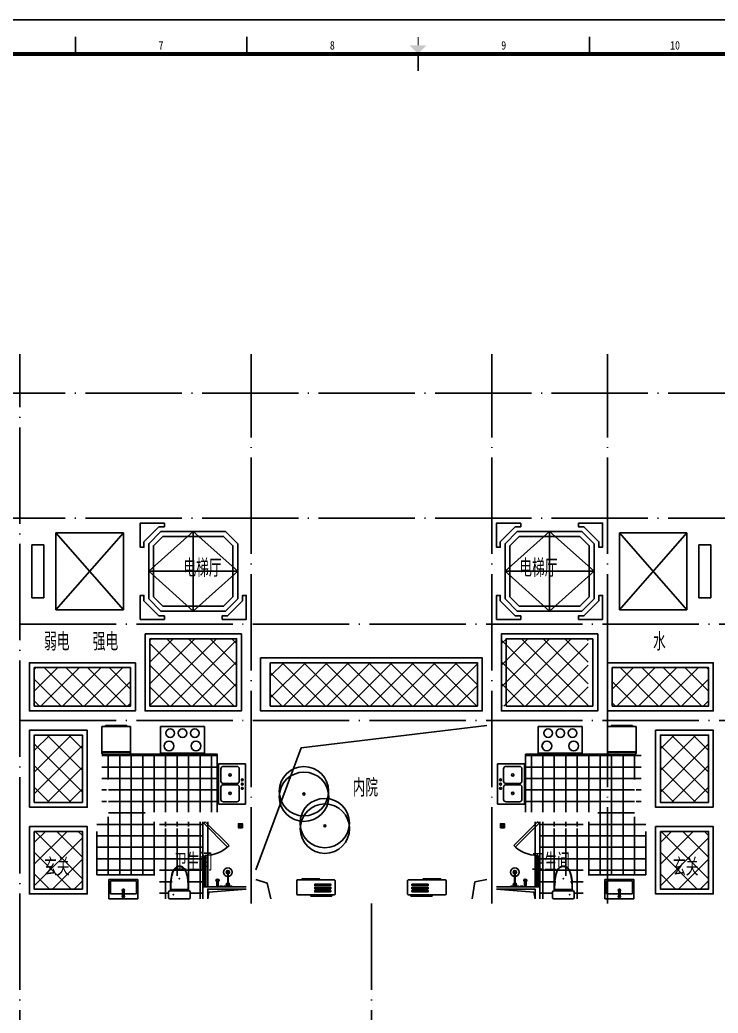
# Model space of a CAD drawing. Extents: x 921942 to 1159542, y -958603 to -790785.
# Drawn here: x 943903 to 958403, y -853363 to -832740 of the extents above; entities that cross this region are included whole.
import ezdxf
from ezdxf.enums import TextEntityAlignment as Align

# ---------------------------------------------------------------- set-up
doc = ezdxf.new("R2010")
doc.units = 0
doc.header["$LTSCALE"] = 1000
doc.header["$MEASUREMENT"] = 0
doc.linetypes.add('DOTE', pattern=[2.4200000000000004, 2, -0.2, 0.02, -0.2])
doc.layers.get('0').update_dxf_attribs({"linetype": 'CONTINUOUS'})
for name, color, linetype in [('DOTE', 1, 'DOTE'), ('STAIR', 2, 'CONTINUOUS'), ('TT', 7, 'CONTINUOUS'), ('WINDOW', 4, 'CONTINUOUS'), ('厨卫', 8, 'CONTINUOUS'), ('图框', 255, 'CONTINUOUS'), ('家具', 8, 'CONTINUOUS'), ('平面填充', 250, 'CONTINUOUS'), ('树', 86, 'CONTINUOUS'), ('看线', 2, 'CONTINUOUS'), ('空调', 8, 'CONTINUOUS'), ('管道', 8, 'CONTINUOUS'), ('造型墙', 55, 'CONTINUOUS')]:
    doc.layers.add(name, color=color, linetype=linetype)
doc.styles.get("Standard").update_dxf_attribs({"font": 'GBENOR', "bigfont": 'GBCBIG'})
doc.styles.add('TKZ1', font='SIMHEI.TTF', dxfattribs={"width": 0.7})
pattern_1 = [(45, (33729.78838415199, 93678.3363314129), (-224.5064030267288, 224.5064030267289), []), (135, (33729.78838415199, 93678.3363314129), (-224.5064030267289, -224.5064030267288), [])]

# ---------------------------------------------------------------- blocks, each defined once
blk = doc.blocks.new('空调机')
at = {"layer": '空调', "color": 8}
for p, q in [((2416486.342845434, -275315.1115352925), (2416486.342845434, -275325.1115352925)), ((2416849.178513691, -275305.1115352924), (2416496.342845434, -275305.1115352925)), ((2416859.178513691, -275325.1115352925), (2416859.178513691, -275315.1115352924))]:
    blk.add_line(p, q, dxfattribs=at)
blk.add_lwpolyline([(2416186.031578762, -275325.1115352927), (2416946.031578762, -275325.1115352925, -0.414213562373517), (2416966.031578762, -275345.1115352925), (2416966.031578762, -275615.1115352924, -0.414213562372746), (2416946.031578762, -275635.1115352924), (2416186.031578762, -275635.1115352925, -0.4142135623727947), (2416166.031578762, -275615.1115352925), (2416166.031578762, -275345.1115352928, -0.4142135623733224)], format="xyb", close=True, dxfattribs=at)
for points in [[(2416256.408203664, -275445.0412034481), (2416591.937004274, -275445.0412034481), (2416591.937004274, -275416.0696041103), (2416256.408203664, -275416.0696041103)], [(2416256.408203664, -275510.843091922), (2416591.937004274, -275510.843091922), (2416591.937004274, -275481.8714925842), (2416256.408203664, -275481.8714925842)], [(2416235.243572502, -275664.2208537112), (2416675.061717867, -275664.2208537112), (2416675.061717867, -275649.1067980544), (2416235.243572502, -275649.1067980544)], [(2416256.408203664, -275576.6449803959), (2416591.937004274, -275576.6449803959), (2416591.937004274, -275547.6733810581), (2416256.408203664, -275547.6733810581)]]:
    blk.add_lwpolyline(points, close=True, dxfattribs=at)
for centre, start, end in [((2416496.342845434, -275315.1115352925), 90, 180), ((2416849.178513691, -275315.1115352924), 0, 90)]:
    blk.add_arc(centre, 10, start, end, dxfattribs=at)
blk = doc.blocks.new('wasfsdgdfh')
at = {"layer": '厨卫', "linetype": 'ByBlock'}
for p, q in [((-317.4999999930151, 406.4000000059605), (241.2999999948079, 406.4000000059605)), ((-317.4999999930151, -431.800000006333), (-317.4999999930151, 406.4000000059605)), ((-190.499999995809, 50.80000000074506), (-190.499999995809, 304.8000000044703)), ((-139.6999999969266, 355.6000000052154), (139.6999999969266, 355.6000000052154)), ((190.499999995809, 304.8000000044703), (190.499999995809, 50.80000000074506)), ((241.2999999948079, 406.4000000059605), (241.2999999948079, -431.800000006333)), ((139.6999999969266, 0), (-139.6999999969266, 0)), ((-190.499999995809, -330.2000000048429), (-190.499999995809, -76.20000000111759)), ((-139.6999999969266, -25.40000000037253), (139.6999999969266, -25.40000000037253)), ((190.499999995809, -76.20000000111759), (190.499999995809, -330.2000000048429)), ((139.6999999969266, -381.0000000055879), (-139.6999999969266, -381.0000000055879)), ((241.2999999948079, -431.800000006333), (-317.4999999930151, -431.800000006333))]:
    blk.add_line(p, q, dxfattribs=at)
at = {"layer": '厨卫', "linetype": 'ByBlock', "extrusion": (0, 0, -1)}
for centre, major_axis, ratio, start_param, end_param in [((-139.6999999969266, 304.8000000044703), (0.0601198198767175, 50.79996442600089), 0.9999999999633338, 4.7112055190873, 6.282001845882109), ((139.6999999969266, 304.8000000044703), (-0.06027598628104328, 50.79996424094388), 0.9999999999633337, 0.001186535441452419, 1.571982862236262), ((-139.6999999969266, 50.80000000074506), (-0.06027598628104328, 50.79996424094388), 0.9999999999633337, 3.142779189031246, 4.713575515826055), ((0, 177.8000000026077), (-17.96051224207405, 17.96051224207405), 0.9999999999998227, 3.92699081698733, 10.21017612416692), ((139.6999999969266, 50.80000000074506), (0.0601198198767175, 50.79996442600089), 0.9999999999633338, 1.569612865497506, 3.140409192292316), ((-139.6999999969266, -76.20000000111759), (0.0601198198767175, 50.79996442600089), 0.9999999999633338, 4.7112055190873, 6.282001845882109), ((0, -203.2000000029802), (-17.96051224207405, 17.96051224207405), 0.9999999999998227, 3.92699081698733, 10.21017612416692), ((139.6999999969266, -76.20000000111759), (-0.06027598628104328, 50.79996424094388), 0.9999999999633337, 0.001186535441452419, 1.571982862236262), ((-139.6999999969266, -330.2000000048429), (-0.06027598628104328, 50.79996424094388), 0.9999999999633337, 3.142779189031246, 4.713575515826055), ((139.6999999969266, -330.2000000048429), (0.0601198198767175, 50.79996442600089), 0.9999999999633338, 1.569612865497506, 3.140409192292316)]:
    blk.add_ellipse(centre, major_axis=major_axis, ratio=ratio, start_param=start_param, end_param=end_param, dxfattribs=at)
at = {"layer": '厨卫', "linetype": 'ByBlock', "extrusion": (0, 0, -0.9999999999999998)}
for centre in [(-253.9999999944121, 76.20000000111759), (-253.9999999944121, -12.70000000018626), (-253.9999999944121, -101.6000000014901)]:
    blk.add_ellipse(centre, major_axis=(-13.47038418155587, 13.47038418155587), ratio=0.9999999999997726, start_param=3.926990816987355, end_param=10.21017612416694, dxfattribs=at)
blk = doc.blocks.new('aswqdfrsgfh')
at = {"layer": '厨卫', "linetype": 'ByBlock'}
for p, q in [((-513.4345115014585, 298.5306719741202), (-513.4345115014585, -260.2693280341919)), ((400.9654885119526, 298.5306719740038), (-513.4345115014585, 298.5306719741202)), ((400.9654885119526, -260.2693280341919), (400.9654885119526, 298.5306719740038)), ((-513.4345115014585, -260.2693280341919), (400.9654885119526, -260.2693280341919))]:
    blk.add_line(p, q, dxfattribs=at)
for centre, radius in [((-310.2345114984782, 158.8306719720713), 88.90000000130385), ((-56.23451149475295, 158.8306719719549), 88.90000000130385), ((197.7654885089723, 158.8306719719549), 88.90000000130385), ((-335.6345114988508, -107.8693280318403), 101.6000000014901), ((223.1654885093449, -107.8693280319567), 101.6000000014901)]:
    blk.add_circle(centre, radius, dxfattribs=at)
blk = doc.blocks.new('A$C0C200289')
at = {"layer": '家具'}
for p, q in [((500.263288419228, 622.7132478367421), (-48.17572191962972, 622.7132478367421)), ((-48.17572191962972, 613.4407061759266), (-48.17572191962972, 622.7132478367421)), ((500.263288419228, 613.4407061759266), (500.263288419228, 622.7132478367421)), ((-149.9999246529769, 71.83070159953786), (-149.9999246529769, 596.7501311862725)), ((600.0000753470231, 596.7501311862725), (-149.9999246529769, 596.7501311862725)), ((500.263288419228, 613.4407061759266), (-48.17572191962972, 613.4407061759266)), ((600.0000753470231, 71.83070159953786), (600.0000753470231, 596.7501311862725)), ((-144.1057945420034, 71.83070159953786), (-149.9999246529769, 71.83070159953786)), ((-149.9999246529769, 53.34289427817566), (-149.9999246529769, 61.83070159953786)), ((-144.1057945420034, 61.83070159953786), (-149.9999246529769, 61.83070159953786)), ((-144.1057945420034, 61.83070159953786), (-144.1057945420034, 71.83070159953786)), ((568.4878826683853, 21.83070159953786), (-118.4877319745719, 21.83070159953786)), ((499.1467481534055, 21.83070159953786), (499.1467481534055, -2.51166638918221e-05)), ((535.2829494392208, 21.83070159953786), (535.2829494392208, -2.511712955310941e-05)), ((594.1059452358168, 61.83070159953786), (594.1059452358168, 71.83070159953786)), ((594.1059452358168, 71.83070159953786), (600.0000753470231, 71.83070159953786)), ((594.1059452358168, 61.83070159953786), (600.0000753470231, 61.83070159953786)), ((600.0000753470231, 53.34289427817566), (600.0000753470231, 61.83070159953786)), ((499.1467481534055, -2.51166638918221e-05), (535.2829494392208, -2.511712955310941e-05))]:
    blk.add_line(p, q, dxfattribs=at)
at = {"layer": '家具', "color": 251}
for p, q in [((594.1059452358168, 71.83070159953786), (-144.1057945420034, 71.83070159953786)), ((594.1059452358168, 61.83070159953786), (-144.1057945420034, 61.83070159953786))]:
    blk.add_line(p, q, dxfattribs=at)
at = {"layer": '家具'}
for centre, start, end in [((-118.4877319745719, 53.34289427817566), 180, 270), ((568.4878826683853, 53.34289427817566), 270, 0)]:
    blk.add_arc(centre, 31.51219267851957, start, end, dxfattribs=at)
blk = doc.blocks.new('asfsdgdfh')
at = {"layer": '厨卫'}
for p, q in [((-103.168316095951, -120.5506178063806), (-103.168316095951, -32.55335634178482)), ((-72.50164946902078, -120.5506178063806), (-72.50164946902078, -32.55335634178482))]:
    blk.add_line(p, q, dxfattribs=at)
blk.add_lwpolyline([(212.1650172175141, 214.4756974654738), (-387.8349827824859, 214.4756974654738), (-387.8349827824859, -185.5243025345262), (212.1650172175141, -185.5243025345262)], close=True, dxfattribs=at)
blk.add_lwpolyline([(-72.50164946902078, -85.52430253452621), (172.1650172175141, -85.52430253452621, 0.414213562373095), (182.1650172175141, -75.52430253452621), (182.1650172175141, 174.4756974654738, 0.414213562373095), (172.1650172175141, 184.4756974654738), (-347.8349827824859, 184.4756974654738, 0.414213562373095), (-357.8349827824859, 174.4756974654738), (-357.8349827824859, -75.52430253452621, 0.414213562373095), (-347.8349827824859, -85.52430253452621), (-103.168316095951, -85.52430253452621)], format="xyb", dxfattribs=at)
for radius in [25, 20]:
    blk.add_circle((-87.83498284209054, -10.52430253452621), radius, dxfattribs=at)
for centre, radius, start, end in [((-87.83498284209054, -137.693805627292), 23, 99.48811523296104, 80.51188476703898), ((-87.83498284209054, -137.693805627292), 12.26666666666667, 106.4135509721458, 73.58644902785424), ((-87.83498284209054, -137.693805627292), 10.73333333333333, 108.3951408663934, 71.60485913360658), ((218.4801455439301, -111.2358519358095), 310.1294643413907, 175.5081606028395, 184.4918393971605), ((-87.83498284209054, -86.94740121788345), 2.861772136755947, 0, 180), ((-87.83498284209054, -135.5243025345262), 2.861772136755947, 180, 0), ((-394.1501112281112, -111.2358519358095), 310.1294643413907, 355.5081606028394, 4.49183939716053)]:
    blk.add_arc(centre, radius, start, end, dxfattribs=at)
for centre in [(-87.8349827824859, -32.55335634178482), (-87.8349827824859, -42.35571288294159), (-87.8349827824859, -43.73133157915436)]:
    blk.add_ellipse(centre, major_axis=(-15.33333331346512, 3.208151134251449e-12), ratio=0.4480661535367579, start_param=3.14159265359026, end_param=6.283185307180053, dxfattribs=at)
blk = doc.blocks.new('asfdgfhgfh')
at = {"layer": '厨卫', "lineweight": -3}
for p, q in [((-221.8856369944988, -49.84651675086934), (-221.8856369771529, -124.6302747764857)), ((-221.8856369893765, -71.84651675086934), (-191.8856369893765, -71.84651674388442)), ((-191.8856369944988, -49.84651674388442), (-191.8856369771529, -124.6302747704322)), ((-12.385636997642, -36.51318336813711), (-12.3856369999703, -26.51318336813711)), ((4.114363003522158, -41.5131833642954), (4.114363067201339, -314.8901316133561)), ((14.11436306720134, -314.8901316110278), (14.11436300352216, -41.51318336196709)), ((30.614363002358, -36.51318335812539), (30.6143630000297, -26.51318335812539))]:
    blk.add_line(p, q, dxfattribs=at)
at = {"layer": '厨卫', "color": 8}
for p, q in [((-5.885636997641996, -36.51318336662371), (-5.885636999970302, -26.51318336662371)), ((24.11436300165951, -33.51318335963879), (24.1143630000297, -26.51318335963879))]:
    blk.add_line(p, q, dxfattribs=at)
at = {"layer": '厨卫', "lineweight": -3}
for points in [[(-195.2189703301992, -40.41842632874614), (-195.2189703369513, -11.51318341068691), (-218.5523036699742, -11.51318341615843), (-218.5523036632221, -40.41842633421766)], [(-0.885636999970302, -26.51318336545955), (-46.1356369999703, -26.51318337599514), (-75.88563700113446, -21.51318338292185), (-75.88563700346276, -11.51318338292185)], [(-75.88563700346276, -11.51318338292185), (94.11436299653724, -11.51318334334064), (94.11436299886554, -21.51318334334064), (64.3643630000297, -26.51318335026735), (19.1143630000297, -26.51318336080294)], [(-18.88563699193764, -61.01318336965051), (-28.88563699193764, -61.01318337197881), (-28.88563699286897, -57.01318337197881), (-18.88563699286897, -57.01318336965051)], [(4.114363012835383, -81.5131833642954), (-18.88563698716462, -81.5131833696505), (-18.885636997642, -36.51318336965051), (-5.885636997641996, -36.51318336662371)], [(24.114363002358, -36.51318335963879), (37.114363002358, -36.51318335661199), (37.11436301283538, -81.51318335661199), (14.11436301283538, -81.5131833619671)], [(37.11436300713103, -57.01318335661199), (47.11436300713103, -57.01318335428368), (47.11436300806236, -61.01318335428368), (37.11436300806236, -61.01318335661199)]]:
    blk.add_lwpolyline(points, dxfattribs=at)
for points in [[(-161.8856370034628, -11.51318340294529), (-161.8856370011345, -21.51318340294529), (-105.8856370011345, -21.51318338990677), (-105.8856370034628, -11.51318338990677)], [(40.11436299653724, -11.5131833559135), (40.11436299886554, -21.5131833559135), (-21.88563700113446, -21.513183370349), (-21.88563700346276, -11.513183370349)]]:
    blk.add_lwpolyline(points, close=True, dxfattribs=at)
at = {"layer": '厨卫', "color": 8}
for points in [[(4.114363008178771, -61.5131833642954), (-5.885636991821229, -61.51318336662371), (-5.885636998340487, -33.51318336662371), (-0.8856369983404875, -33.51318336545955)], [(19.11436300165951, -33.51318336080294), (24.11436300165951, -33.51318335963879), (24.11436300817877, -61.51318335963879), (14.11436300817877, -61.51318336196709)]]:
    blk.add_lwpolyline(points, dxfattribs=at)
blk.add_lwpolyline([(19.11436299886554, -21.51318336080294), (19.11436300352216, -41.51318336080294), (-0.8856369964778423, -41.51318336545955), (-0.8856370011344552, -21.51318336545955)], close=True, dxfattribs=at)
for centre, radius in [((-206.8856369944988, -49.84651674760971), 15), ((-206.8856369830901, -98.84651674760971), 15), ((9.114363067201339, -314.8901316124247), 4.999999999999999)]:
    blk.add_circle(centre, radius, dxfattribs=at)
at = {"layer": '厨卫', "lineweight": -3}
blk.add_circle((9.114363067201339, -314.8901316124247), 89.50000000000477, dxfattribs=at)
for centre, radius, start, end in [((-238.5193366559688, -118.6833045217791), 17.66483569775225, 286.4180663995135, 340.3267392425314), ((-175.251937301131, -118.6833045069943), 17.66483569771895, 199.6732607848371, 253.5819336279643)]:
    blk.add_arc(centre, radius, start, end, dxfattribs=at)
at = {"layer": '厨卫', "color": 8}
for centre, radius, start, end in [((-206.8856369944988, -49.84651674760971), 16.99999999999724, 133.3359227590924, 208.0724869444849), ((-206.8856369830901, -98.84651674760971), 17.00000000000621, 151.9275130823917, 28.07248694448486), ((-206.8856369944988, -49.84651674760971), 16.99999999999724, 331.9275130823918, 46.66407726919459), ((9.114363067201339, -314.8901316124247), 35.00000000000433, 98.21321072082475, 81.78678930605847), ((9.114363067201339, -314.8901316124247), 8.999999999996225, 123.7489886090958, 56.25101141680645)]:
    blk.add_arc(centre, radius, start, end, dxfattribs=at)
at = {"layer": '厨卫', "lineweight": -3, "extrusion": (0, 0, -1)}
for centre, major_axis, ratio, start_param, end_param in [((-206.8856369717978, -147.3145737763261), (33.5595291014366, 7.822422223179187e-09), 0.612909361112146, -0.3796203813063745, 3.521213034889361), ((-206.8856369740097, -137.8439095284557), (31.40840299578781, 7.294673165733956e-09), 0.4788404488619488, -1.072899011411401, 4.214491665006882)]:
    blk.add_ellipse(centre, major_axis=major_axis, ratio=ratio, start_param=start_param, end_param=end_param, dxfattribs=at)
blk = doc.blocks.new('aswfdgdfh')
at = {"layer": '厨卫'}
blk.add_lwpolyline([(42.91116649913602, -42.91116651915945), (42.91116651904304, 42.91116649936885), (-42.91116649971809, 42.91116651933407), (-42.91116651915945, -42.91116649919422)], close=True, dxfattribs=at)
at = {"layer": '厨卫', "color": 8}
for points in [[(-32.97869960835669, -0.3626143862493336), (-32.97869960800745, 1.312903414946049), (-17.40667611290701, 1.312903411278967), (-17.40667611325625, -0.3626143899164163)], [(-23.57586921961047, 23.06305503624026), (-22.39109922014177, 24.24782503518509), (-11.38001581258141, 13.23674162226962), (-12.5647858120501, 12.05197162332479)], [(-0.3626143864821643, 32.97869960853131), (1.312903414713219, 32.97869960818207), (1.312903410987929, 17.40667611308163), (-0.3626143902074546, 17.40667611343088)], [(23.06305503600743, 23.57586921961047), (24.24782503489405, 22.39109922008356), (13.23674162174575, 11.3800158125232), (12.05197162285913, 12.5647858120501)], [(32.97869960870594, 0.3626143867149949), (32.97869960835669, -1.312903414480388), (17.40667611325625, -1.312903410871513), (17.4066761136055, 0.3626143903238699)], [(-23.0630550365895, -23.57586921937764), (-24.24782503547613, -22.39109921985073), (-13.23674162279349, -11.38001581229037), (-12.05197162390687, -12.56478581181727)], [(0.3626143864821643, -32.97869960858952), (-1.312903414713219, -32.97869960818207), (-1.312903411104344, -17.40667611308163), (0.3626143900910392, -17.40667611348908)], [(23.57586921949405, -23.06305503600743), (22.39109922002535, -24.24782503501046), (11.38001581246499, -13.236741622095), (12.56478581193369, -12.05197162309196)]]:
    blk.add_lwpolyline(points, close=True, dxfattribs=at)
blk.add_circle((0, 0), 36.56169166270411, dxfattribs=at)
blk = doc.blocks.new('DR2045')
at = {"color": 0, "linetype": 'ByBlock'}
for p, q in [((0, 0), (-1.060660171779773, -1.060660171779773)), ((0, 0), (16.97056274847716, -16.97056274847705)), ((-1.060660171779773, -1.060660171779773), (15.90990257669728, -18.03122292025705))]:
    blk.add_line(p, q, dxfattribs=at)
blk.add_arc((1.137e-13, 0), 24, 270, 315.0000000000002, dxfattribs=at)
blk = doc.blocks.new('asfdgfh')
at = {"layer": '厨卫', "ltscale": 100}
for p, q in [((-266.3938596419757, -206.7462450877065, 1e-08), (-266.3938596419757, -91.74624508770648, 1e-08)), ((158.6061403580243, -66.74624508770648, 1e-08), (-241.3938596419757, -66.74624508770648, 1e-08)), ((145.0359630809398, -40.00501381768845, 1e-08), (-227.8236823648913, -40.00501381763024, 1e-08)), ((183.6061403580243, -206.7462450877065, 1e-08), (183.6061403580243, -91.74624508770648, 1e-08)), ((158.6061403580243, -231.7462450877065, 1e-08), (-241.3938596419757, -231.7462450877065, 1e-08))]:
    blk.add_line(p, q, dxfattribs=at)
for centre, radius, start, end in [((-241.3938596419757, -91.74624508770648, 1e-08), 25, 90, 180), ((-260.5523616871797, -38.96400265733246, 1e-08), 33.7026474030758, 303.6157109725532, 10.84696719488574), ((177.9976350881625, -38.91324735910166, 1e-08), 33.92205522120374, 169.3112870268983, 235.1347334929933), ((158.6061403580243, -91.74624508770648, 1e-08), 25, 0, 90), ((-241.3938596419757, -206.7462450877065, 1e-08), 25, 180, 270), ((158.6061403580243, -206.7462450877065, 1e-08), 25, 270, 0)]:
    blk.add_arc(centre, radius, start, end, dxfattribs=at)
for points, knots in [([(-227.4518687603995, -32.62162061396521, 1e-08), (-226.9353668346303, 85.37594802759122, 1e-08), (-226.2472895187093, 242.5708126805839, 1e-08), (-137.1220646596048, 424.3787184518296, 1e-08), (-69.4156421351945, 441.2649987917976, 1e-08), (-41.39385964197572, 448.2537549122935, 1e-08)], [0, 0, 0, 0, 355.2427200000478, 473.2498468592557, 556.5760415512856, 556.5760415512856, 556.5760415512856, 556.5760415512856]), ([(-222.386364149279, -40.91234634397551, 1e-08), (-222.3170452134218, -1.831418545451015, 1e-08), (-222.1818527567666, 28.93990408239188, 1e-08), (-220.4100389668019, 90.34868874558015, 1e-08), (-218.7734653048683, 120.9858626425266, 1e-08), (-212.509750041645, 182.0777151569491, 1e-08), (-207.8829613195267, 212.5319677420775, 1e-08), (-197.5880797164282, 258.051534573664, 1e-08), (-193.6039936954621, 273.1763080467354, 1e-08), (-186.629739375785, 295.8867455115542, 1e-08), (-184.1489072622498, 303.427438870247, 1e-08), (-180.1596170942066, 314.7469708258868, 1e-08), (-178.7862445526989, 318.5206959992065, 1e-08), (-175.9505653644446, 326.0479466679972, 1e-08), (-174.4867895336356, 329.8009186078561, 1e-08), (-169.9393923776224, 340.975605096959, 1e-08), (-166.6989095088793, 348.314735660213, 1e-08), (-159.6970359194092, 362.5182831250131, 1e-08), (-155.9353800704703, 369.3825693256804, 1e-08), (-147.7999835315859, 382.3772172625177, 1e-08), (-143.4231725434074, 388.5123584169196, 1e-08), (-133.9665768969571, 399.8101369815413, 1e-08), (-128.8872494532261, 404.9731570870499, 1e-08), (-120.6686682185391, 411.8268212875118, 1e-08), (-117.8348489145283, 413.957806598919, 1e-08), (-111.9260162728606, 417.9222275622888, 1e-08), (-108.8536238392117, 419.7595681864768, 1e-08), (-102.4944711822318, 423.1883376791957, 1e-08), (-99.20720267400611, 424.7799639478326, 1e-08), (-92.44047933979891, 427.7590758345905, 1e-08), (-88.96084854705259, 429.1461617478635, 1e-08), (-78.33203845180105, 433.0427257994888, 1e-08), (-70.91107445745729, 435.3165363871958, 1e-08), (-55.73619011044502, 439.5230601656367, 1e-08), (-47.98269564437214, 441.4573095762171, 1e-08), (-40.18390118214302, 443.4023633051547, 1e-08)], [0, 0, 0, 0, 92.7626735918814, 92.7626735918814, 185.5253471837628, 185.5253471837628, 278.2880207756442, 278.2880207756442, 324.6693575715849, 324.6693575715849, 347.8600259695552, 347.8600259695552, 359.4553601685404, 359.4553601685404, 371.0506943675256, 371.0506943675256, 394.2413627654959, 394.2413627654959, 417.4320311634663, 417.4320311634663, 440.6226995614366, 440.6226995614366, 463.8133679594069, 463.8133679594069, 475.4087021583921, 475.4087021583921, 487.0040363573773, 487.0040363573773, 498.5993705563625, 498.5993705563625, 510.1947047553477, 510.1947047553477, 533.385373153318, 533.385373153318, 556.5760415512884, 556.5760415512884, 556.5760415512884, 556.5760415512884]), ([(139.9656515456736, -40.37549151579151, 1e-08), (139.5293259294704, -1.831418545509223, 1e-08), (139.3941334728152, 28.93990408233367, 1e-08), (137.6223196828505, 90.34868874558015, 1e-08), (135.9857460209168, 120.9858626424684, 1e-08), (129.7220307576936, 182.0777151568909, 1e-08), (125.0952420355752, 212.5319677420193, 1e-08), (114.8003604324767, 258.051534573664, 1e-08), (110.8162744116271, 273.1763080467354, 1e-08), (103.8420200918335, 295.8867455115542, 1e-08), (101.3611879782984, 303.427438870247, 1e-08), (97.37189781025518, 314.7469708258868, 1e-08), (95.99852526874747, 318.5206959992065, 1e-08), (93.16284608049318, 326.0479466679972, 1e-08), (91.69907024968415, 329.8009186078561, 1e-08), (87.15167309367098, 340.9756050969008, 1e-08), (83.91119022492785, 348.314735660213, 1e-08), (76.9093166354578, 362.5182831249549, 1e-08), (73.14766078651883, 369.3825693256804, 1e-08), (65.01226424775086, 382.3772172625177, 1e-08), (60.63545325957239, 388.5123584168614, 1e-08), (51.17885761300568, 399.8101369815413, 1e-08), (46.09953016939107, 404.9731570870499, 1e-08), (37.88094893458765, 411.8268212874536, 1e-08), (35.04712963057682, 413.957806598919, 1e-08), (29.13829698890913, 417.9222275622305, 1e-08), (26.0659045552602, 419.7595681864768, 1e-08), (19.70675189828034, 423.1883376791957, 1e-08), (16.41948339005467, 424.7799639478326, 1e-08), (9.652760055847466, 427.7590758345905, 1e-08), (6.173129263101146, 429.1461617478635, 1e-08), (-4.455680832150392, 433.0427257994888, 1e-08), (-11.87664482649416, 435.3165363871958, 1e-08), (-27.05152917350642, 439.5230601656367, 1e-08), (-34.8050236395793, 441.4573095762171, 1e-08), (-42.60381810180843, 443.4023633051547, 1e-08)], [0, 0, 0, 0, 92.7626735918814, 92.7626735918814, 185.5253471837628, 185.5253471837628, 278.2880207756442, 278.2880207756442, 324.6693575715849, 324.6693575715849, 347.8600259695552, 347.8600259695552, 359.4553601685404, 359.4553601685404, 371.0506943675256, 371.0506943675256, 394.2413627654959, 394.2413627654959, 417.4320311634663, 417.4320311634663, 440.6226995614366, 440.6226995614366, 463.8133679594069, 463.8133679594069, 475.4087021583921, 475.4087021583921, 487.0040363573773, 487.0040363573773, 498.5993705563625, 498.5993705563625, 510.1947047553477, 510.1947047553477, 533.385373153318, 533.385373153318, 556.5760415512884, 556.5760415512884, 556.5760415512884, 556.5760415512884]), ([(144.6641494764481, -32.62162061396521, 1e-08), (144.1476475506788, 85.37594802759122, 1e-08), (143.4595702347578, 242.5708126806421, 1e-08), (54.33434537565336, 424.3787184517714, 1e-08), (-13.37207714864053, 441.2649987917976, 1e-08), (-41.39385964197572, 448.2537549122935, 1e-08)], [0, 0, 0, 0, 355.2427200000514, 473.2498468592435, 556.5760415512733, 556.5760415512733, 556.5760415512733, 556.5760415512733])]:
    blk.add_open_spline(points, degree=3, knots=knots, dxfattribs=at)
at = {"layer": '厨卫'}
for p in [(-42.11964251066092, 189.2791899586446, 1e-08), (-170.7115477228072, -148.692169585207, 1e-08)]:
    blk.add_point(p, dxfattribs=at)
blk = doc.blocks.new('$plan$00000428')
for centre, radius in [((-44.68011470278725, 29.24444367000433), 445.0476816151559), ((38.81273553990468, -26.71353042295777), 445.0476816151559), ((-2.93368958416977, 1.265456626251762), 18.12495780727055)]:
    blk.add_circle(centre, radius)
at = {"width": 0.8, "flags": 9}
for tag in ['YSIZE', 'XSIZE']:
    blk.add_attdef(tag, (-5.064404546912556, 0), '', height=0.2, dxfattribs=at)
blk = doc.blocks.new('图框2')
at = {"layer": '图框', "color": 0}
for p, q in [((84100, 59400), (0, 59400)), ((32725, 58900.00000000745), (32725, 58400.00000000745)), ((37762.5, 58900.00000000745), (37762.5, 58400.00000000745)), ((47837.5, 58900.00000000745), (47837.5, 58400.00000000745)), ((42800, 58400), (42800, 57900.00000000745))]:
    blk.add_line(p, q, dxfattribs=at)
at = {"layer": '图框', "color": 0, "const_width": 30}
blk.add_lwpolyline([(42800, 58650), (42800, 58900)], dxfattribs=at)
at = {"layer": '图框', "color": 0, "const_width": 120}
blk.add_lwpolyline([(83100, 58400), (2500, 58400), (2500, 1000), (83100, 1000)], close=True, dxfattribs=at)
at = {"layer": '图框', "color": 0}
blk.add_solid([(42550, 58650), (43050, 58650), (42800, 58400)], dxfattribs=at)
at = {"layer": '图框', "color": 0, "style": 'TKZ1', "width": 0.85}
for s, p in [('7', (35243.75, 58650.00000000745)), ('8', (40281.25, 58650.00000000745)), ('9', (45318.75, 58650.00000000745)), ('10', (50356.25, 58650.00000000745))]:
    blk.add_text(s, height=250, dxfattribs=at).set_placement(p, align=Align.MIDDLE)

msp = doc.modelspace()

# ---------------------------------------------------------------- hatches: boundary and pattern name
at = {"layer": '平面填充'}
h = msp.add_hatch(dxfattribs=at)
h.set_pattern_fill('NET', color=256, scale=100, angle=45, style=0)
h.set_pattern_definition(pattern_1)
h.paths.add_polyline_path([(948403.4892417397, -845588.9157102214), (946603.4892417608, -845588.9157102214), (946603.4892417607, -846988.9157099843), (948403.4892417397, -846988.9157099841)])
h = msp.add_hatch(dxfattribs=at)
h.set_pattern_fill('NET', color=256, scale=100, angle=45, style=0)
h.set_pattern_definition([(135, (1868577.19009902, 93678.3363314129), (224.5064030267288, 224.5064030267289), []), (45.00000000000001, (1868577.19009902, 93678.3363314129), (224.5064030267288, -224.5064030267288), [])])
h.paths.add_polyline_path([(953903.4892414319, -845588.9157102214), (955703.4892414109, -845588.9157102214), (955703.489241411, -846988.9157099843), (953903.4892414319, -846988.9157099841)])
h = msp.add_hatch(dxfattribs=at)
h.set_pattern_fill('NET', color=256, scale=100, angle=45, style=0)
h.set_pattern_definition([(45, (33829.78838416177, 93678.33633141301), (-224.5064030267288, 224.5064030267289), []), (135, (33829.78838416177, 93678.33633141301), (-224.5064030267289, -224.5064030267288), [])])
h.paths.add_polyline_path([(949103.4892417766, -846088.9157100146), (953403.4892416156, -846088.9157100146), (953403.4892416156, -846988.9157099872), (949103.4892417766, -846988.9157099872)])
h = msp.add_hatch(dxfattribs=at)
h.set_pattern_fill('NET', color=256, scale=100, angle=45, style=0)
h.set_pattern_definition(pattern_1)
h.paths.add_polyline_path([(946203.4892417596, -846188.9157100535), (944203.4892417256, -846188.9157100535), (944203.4892417256, -846988.915710213), (946203.4892417596, -846988.915710213)])
h = msp.add_hatch(dxfattribs=at)
h.set_pattern_fill('NET', color=256, scale=100, angle=45, style=0)
h.set_pattern_definition([(135, (1868677.19009902, 93678.3363314129), (224.5064030267288, 224.5064030267289), []), (45.00000000000001, (1868677.19009902, 93678.3363314129), (224.5064030267289, -224.5064030267288), [])])
h.paths.add_polyline_path([(956203.489241412, -846188.9157100535), (958203.489241446, -846188.9157100535), (958203.489241446, -846988.915710213), (956203.489241412, -846988.915710213)])
h = msp.add_hatch(dxfattribs=at)
h.set_pattern_fill('NET', color=256, scale=100, angle=45, style=0)
h.set_pattern_definition([(135, (1615544.932175352, -368744.5134995938), (224.5064030267288, 224.5064030267289), []), (45.00000000000001, (1615544.932175352, -368744.5134995938), (224.5064030267289, -224.5064030267288), [])])
h.paths.add_polyline_path([(944203.4892418878, -848988.9157100138), (945203.4892418698, -848988.9157100138), (945203.4892418698, -847588.9157100326), (944203.4892418878, -847588.9157100326)])
h = msp.add_hatch(dxfattribs=at)
h.set_pattern_fill('NET', color=256, scale=100, angle=45, style=0)
h.set_pattern_definition([(45.00000000000001, (286862.0463078193, -368744.5134995938), (-224.5064030267288, 224.5064030267289), []), (135, (286862.0463078193, -368744.5134995938), (-224.5064030267289, -224.5064030267288), [])])
h.paths.add_polyline_path([(958203.4892412839, -848988.9157100138), (957203.4892413019, -848988.9157100138), (957203.4892413019, -847588.9157100326), (958203.4892412839, -847588.9157100326)])
h = msp.add_hatch(dxfattribs=at)
h.set_pattern_fill('NET', color=256, scale=75, style=0)
h.set_pattern_definition([(0, (32768.16271493863, 5901.200055852532), (0, 238.125), []), (90, (32768.16271493863, 5901.200055852532), (-238.125, 1.458046940019768e-14), [])])
edge = h.paths.add_edge_path()
edge.add_line((948003.489241663, -847988.9157100989), (946184.203974756, -847988.9157100517))
edge.add_ellipse((946178.2794875752, -847958.2860635782), major_axis=(-3.626731195477556e-10, 31.51219267840497), ratio=0.7999999999911336, start_angle=179.9999999991757, end_angle=193.592078631497, ccw=False)
edge.add_line((946180.2776503871, -847989.7982562569), (946151.7155409921, -847989.7982562569))
edge.add_line((946151.7155409921, -847989.7982562569), (946151.7155409922, -848011.6289829735))
edge.add_line((946151.7155409922, -848011.6289829735), (946122.8065799638, -848011.628982973))
edge.add_line((946122.8065799638, -848011.628982973), (946122.8065799641, -847989.7982562569))
edge.add_line((946122.8065799641, -847989.7982562569), (945628.6989958695, -847989.7982562569))
edge.add_ellipse((945628.6989958688, -847958.2860635782), major_axis=(3.626560119166873e-10, 31.51219267840497), ratio=0.7999999999911336, start_angle=90.00407883102321, end_angle=180.0000000008242, ccw=False)
edge.add_line((945603.4892417901, -847963.0413344905), (945603.4892417883, -849188.9157099335))
edge.add_line((945603.4892417883, -849188.9157099335), (945703.4892417591, -849188.9157100166))
edge.add_line((945703.4892417591, -849188.9157100166), (945703.4892417591, -848508.9157099964))
edge.add_line((945703.4892417591, -848508.9157099964), (945743.4892417591, -848508.9157099965))
edge.add_line((945743.4892417591, -848508.9157099965), (945743.4892417591, -848509.1721624117))
edge.add_arc((945723.4892417588, -849288.9157099965), 780.0000000000407, 0.0004673056852766422, 88.53071641862908, ccw=False)
edge.add_line((946503.489241733, -849288.9093482987), (946503.489241733, -849188.9157100626))
edge.add_line((946503.489241733, -849188.9157100626), (946703.4892417635, -849188.9157099965))
edge.add_line((946703.4892417635, -849188.9157099965), (948003.4892416631, -849188.915709982))
edge.add_line((948003.4892416631, -849188.915709982), (948003.489241663, -847988.9157100989))
h.paths.add_polyline_path([(946503.489241733, -849288.9093431224, 0.4067200685016026), (945743.489241759, -848509.1721624117), (945743.4892417588, -849288.9157099964), (945703.489241733, -849288.9157099964), (945703.4892417331, -849388.9157100391), (945503.4892416857, -849388.9157100345), (945503.489241747, -849588.9157099932), (945503.4892417458, -850488.9157099945), (946703.4892417669, -850488.9157099967), (946703.4892417697, -850288.9157098336), (946753.5053617344, -850288.9157098336, 0.4067164254081934), (947533.2327893482, -849528.9157100001), (946753.4892417634, -849528.91571), (946753.4892417635, -849488.9157101387), (946703.4892417693, -849488.9157101385), (946703.4892417581, -849388.9157100345), (946503.489241733, -849388.9157100391)])
h.paths.add_polyline_path([(947703.4970828536, -849388.9157099773), (946803.4892417585, -849388.9157099772), (946803.4892417376, -849488.9157100001), (947533.4892417634, -849488.9157100002), (947533.4892417636, -849528.9157100001), (947533.2327893482, -849528.9157100001, -0.3881525089383638), (946803.4892417375, -850287.3114962186), (946803.4892417555, -850988.9157099869), (947017.5880461276, -850988.9157099896, -0.4142007083540527), (946992.5891432917, -850963.9157100137), (946992.5891432917, -850848.9157100137, -0.4132824990914835), (947017.5096460513, -850823.9158364102, 0.23893171991066), (947032.117207378, -850797.1744787437), (947403.0761563648, -850797.1744787437, 0.2368063948823493), (947417.5891432917, -850823.9157100137, -0.4142135623730951), (947442.5891432917, -850848.9157100137), (947442.5891432917, -850963.9157100137, -0.4142021111145622), (947417.5901207217, -850988.9157099946), (947703.4892416894, -850988.9157099982), (947703.4892416893, -850738.9157100177)])
h.paths.add_polyline_path([(947038.2885101093, -850514.0049510666), (947946.2296865799, -850514.0049510666), (947946.2296865799, -849978.9681863608), (947038.2885101093, -849978.9681863608)], flags=9)
h.paths.add_polyline_path([(947069.4595982977, -850823.9157100137), (947375.2046039064, -850823.9157100137), (947375.2046039064, -850510.5706606464), (947069.4595982977, -850510.5706606464)], flags=16)
h = msp.add_hatch(dxfattribs=at)
h.set_pattern_fill('NET', color=256, scale=75, style=0)
h.set_pattern_definition([(180, (1869638.815768229, 5901.200055852532), (0, 238.125), []), (90, (1869638.815768229, 5901.200055852532), (238.125, 1.458046940019768e-14), [])])
edge = h.paths.add_edge_path()
edge.add_line((954403.4892415042, -847988.9157100989), (956222.7745084113, -847988.9157100517))
edge.add_ellipse((956228.6989955921, -847958.2860635782), major_axis=(3.626731195477556e-10, 31.51219267840497), ratio=0.7999999999911336, start_angle=166.407921368503, end_angle=180.0000000008243)
edge.add_line((956226.7008327801, -847989.7982562569), (956255.2629421751, -847989.7982562569))
edge.add_line((956255.2629421751, -847989.7982562569), (956255.262942175, -848011.6289829735))
edge.add_line((956255.262942175, -848011.6289829735), (956284.1719032035, -848011.628982973))
edge.add_line((956284.1719032035, -848011.628982973), (956284.1719032031, -847989.7982562569))
edge.add_line((956284.1719032031, -847989.7982562569), (956778.2794872978, -847989.7982562569))
edge.add_ellipse((956778.2794872985, -847958.2860635782), major_axis=(-3.626560119166873e-10, 31.51219267840497), ratio=0.7999999999911336, start_angle=179.9999999991758, end_angle=269.9959211689768)
edge.add_line((956803.4892413771, -847963.0413344905), (956803.489241379, -849188.9157099335))
edge.add_line((956803.489241379, -849188.9157099335), (956703.4892414082, -849188.9157100166))
edge.add_line((956703.4892414082, -849188.9157100166), (956703.4892414082, -848508.9157099964))
edge.add_line((956703.4892414082, -848508.9157099964), (956663.4892414082, -848508.9157099965))
edge.add_line((956663.4892414082, -848508.9157099965), (956663.4892414082, -848509.1721624117))
edge.add_arc((956683.4892414084, -849288.9157099965), 780.0000000000407, 451.4692835813709, 539.9995326943147)
edge.add_line((955903.4892414343, -849288.9093482987), (955903.4892414343, -849188.9157100626))
edge.add_line((955903.4892414343, -849188.9157100626), (955703.4892414038, -849188.9157099965))
edge.add_line((955703.4892414038, -849188.9157099965), (954403.4892415041, -849188.915709982))
edge.add_line((954403.4892415041, -849188.915709982), (954403.4892415042, -847988.9157100989))
h.paths.add_polyline_path([(955903.4892414343, -849288.9093431224, -0.4067200685016026), (956663.4892414083, -848509.1721624117), (956663.4892414084, -849288.9157099964), (956703.4892414343, -849288.9157099964), (956703.4892414341, -849388.9157100391), (956903.4892414815, -849388.9157100345), (956903.4892414203, -849588.9157099932), (956903.4892414215, -850488.9157099945), (955703.4892414004, -850488.9157099967), (955703.4892413976, -850288.9157098336), (955653.4731214328, -850288.9157098336, -0.4067164254081934), (954873.745693819, -849528.9157100001), (955653.4892414039, -849528.91571), (955653.4892414038, -849488.9157101387), (955703.4892413979, -849488.9157101385), (955703.4892414091, -849388.9157100345), (955903.4892414343, -849388.9157100391)])
h.paths.add_polyline_path([(954703.4814003137, -849388.9157099773), (955603.4892414088, -849388.9157099772), (955603.4892414296, -849488.9157100001), (954873.4892414039, -849488.9157100002), (954873.4892414036, -849528.9157100001), (954873.745693819, -849528.9157100001, 0.3881525089383638), (955603.4892414297, -850287.3114962186), (955603.4892414118, -850988.9157099869), (955389.3904370397, -850988.9157099896, 0.4142007083540527), (955414.3893398755, -850963.9157100137), (955414.3893398755, -850848.9157100137, 0.4132824990914835), (955389.4688371159, -850823.9158364102, -0.23893171991066), (955374.8612757892, -850797.1744787437), (955003.9023268025, -850797.1744787437, -0.2368063948823493), (954989.3893398755, -850823.9157100137, 0.4142135623730951), (954964.3893398755, -850848.9157100137), (954964.3893398755, -850963.9157100137, 0.4142021111145622), (954989.3883624455, -850988.9157099946), (954703.4892414778, -850988.9157099982), (954703.4892414779, -850738.9157100177)])
h.paths.add_polyline_path([(955368.689973058, -850514.0049510666), (954460.7487965873, -850514.0049510666), (954460.7487965873, -849978.9681863608), (955368.689973058, -849978.9681863608)], flags=9)
h.paths.add_polyline_path([(955337.5188848695, -850823.9157100137), (955031.7738792609, -850823.9157100137), (955031.7738792609, -850510.5706606464), (955337.5188848695, -850510.5706606464)], flags=16)
h = msp.add_hatch(dxfattribs=at)
h.set_pattern_fill('NET', color=256, scale=100, angle=45, style=0)
h.set_pattern_definition(pattern_1)
h.paths.add_polyline_path([(944203.4892417614, -849588.9157099845), (945203.4892417104, -849588.9157099845), (945203.4892417104, -850788.9157098086), (944203.4892417614, -850788.9157098086)])
h = msp.add_hatch(dxfattribs=at)
h.set_pattern_fill('NET', color=256, scale=100, angle=45, style=0)
h.set_pattern_definition([(45, (46729.78838412126, 93678.33633472398), (-224.5064030267288, 224.5064030267289), []), (135, (46729.78838412126, 93678.33633472398), (-224.5064030267289, -224.5064030267288), [])])
h.paths.add_polyline_path([(957203.4892417307, -849588.9157066734), (958203.4892416797, -849588.9157066734), (958203.4892416797, -850788.9157064975), (957203.4892417307, -850788.9157064975)])

# ---------------------------------------------------------------- linework, layer by layer
at = {"layer": 'DOTE', "linetype": 'DOTE'}
for p, q in [((943903.4892417714, -864981.9646249721), (943903.489241764, -839683.5612408838)), ((948703.4892416605, -851088.9157099945), (948703.4892416571, -839683.5612408824)), ((953703.4892417733, -851088.9157099904), (953703.4892417699, -839683.5612408803)), ((956103.4892535193, -851088.9157099888), (956103.489253516, -839683.5612408794)), ((930746.1061869896, -840488.9157099966), (970046.2120085066, -840488.915710001)), ((930746.1061869896, -843088.9157099241), (970046.2120085066, -843088.9157099285)), ((943903.4892417657, -845288.9157099911), (970046.2120085066, -845288.915709994)), ((943903.4892417664, -847288.9157099873), (970046.2120085066, -847288.9157099902)), ((951203.489241682, -864981.9646249696), (951203.4892416779, -851088.9157099964))]:
    msp.add_line(p, q, dxfattribs=at)
at = {"layer": 'STAIR'}
for p, q in [((946053.4892417813, -843388.9157099865), (944653.4892417524, -843388.9157099907)), ((944653.4892417524, -843388.9157099907), (944653.4892417573, -844988.9157100224)), ((944653.4892417573, -844988.9157100224), (946053.4892417813, -843388.9157099865)), ((946053.4892417862, -844988.9157100182), (944653.4892417524, -843388.9157099907)), ((946053.4892417862, -844988.9157100182), (946053.4892417813, -843388.9157099865)), ((957753.4892374288, -843388.9157099982), (956353.4892374361, -843388.9157099982)), ((956353.4892374361, -843388.9157099982), (956353.4892374363, -844988.9157100044)), ((957753.4892374288, -843388.9157099982), (956353.4892374363, -844988.9157100044)), ((956353.4892374361, -843388.9157099982), (957753.489237429, -844988.9157100043)), ((957753.489237429, -844988.9157100043), (957753.4892374288, -843388.9157099982)), ((944403.489246098, -843638.9157100043), (944153.489246098, -843638.9157100043)), ((944153.489246098, -843638.9157100043), (944153.489246098, -844738.9157100043)), ((944403.489246098, -844738.9157100043), (944403.489246098, -843638.9157100043)), ((958003.489237429, -844738.9157100043), (958003.489237429, -843638.9157100043)), ((958003.489237429, -843638.9157100043), (958253.489237429, -843638.9157100043)), ((958253.489237429, -843638.9157100043), (958253.489237429, -844738.9157100043)), ((944153.489246098, -844738.9157100043), (944403.489246098, -844738.9157100043)), ((958253.489237429, -844738.9157100043), (958003.489237429, -844738.9157100043)), ((944653.4892417573, -844988.9157100224), (946053.4892417862, -844988.9157100182)), ((956353.4892374363, -844988.9157100044), (957753.489237429, -844988.9157100043))]:
    msp.add_line(p, q, dxfattribs=at)
at = {"layer": 'WINDOW'}
for p, q in [((945503.489241747, -849588.9157099932), (945503.4892417459, -850488.9157099802)), ((956903.4892414247, -849588.9157099932), (956903.4892414756, -850488.9157099945))]:
    msp.add_line(p, q, dxfattribs=at)
at = {"layer": '厨卫', "color": 3}
for p, q in [((947703.4892416893, -850738.9157100177), (947703.4970828536, -849388.9157100117)), ((947803.4856968728, -850738.9157100179), (947803.4959673871, -849388.9157100117)), ((954603.4927862989, -850738.9157100179), (954603.4825157846, -849388.9157100117)), ((954703.4892414823, -850738.9157100177), (954703.4814003181, -849388.9157100117))]:
    msp.add_line(p, q, dxfattribs=at)
at = {"layer": '厨卫', "linetype": 'ByBlock'}
for p, q in [((947738.490572313, -850088.8911735355), (947738.4919694253, -850738.9157106226)), ((947768.4905723139, -850088.8911735355), (947768.4919694256, -850738.9157106226)), ((954638.4879108578, -850088.8911735355), (954638.4865137461, -850738.9157106226)), ((954668.4879108587, -850088.8911735355), (954668.4865137463, -850738.9157106226))]:
    msp.add_line(p, q, dxfattribs=at)
at = {"layer": '厨卫'}
for p, q in [((945503.4892416961, -850488.9157099945), (946703.4892417289, -850488.9157099967)), ((956903.4892414756, -850488.9157099945), (955703.4892414428, -850488.9157099967))]:
    msp.add_line(p, q, dxfattribs=at)
for points in [[(946184.2039747558, -847988.9157100518), (948003.4892416633, -847988.915710099), (948003.4892416633, -849188.9157100052)], [(956091.6967380295, -847988.9157100368), (954403.4892415084, -847988.915710099), (954403.4892415084, -849188.9157100052)]]:
    msp.add_lwpolyline(points, dxfattribs=at)
at = {"layer": '平面填充'}
for p, q in [((947503.4892416989, -843363.9157100235), (947503.4892416958, -845013.9157100345)), ((954903.4892437351, -843363.9157100234), (954903.4892437381, -845013.9157100344)), ((946578.4892418183, -844188.9157098746), (948428.4892418116, -844188.9157098839)), ((955828.4892413534, -844188.9157098746), (953978.4892413601, -844188.9157098839))]:
    msp.add_line(p, q, dxfattribs=at)
for points in [[(947503.4892416989, -843363.9157100235), (948428.4892417556, -844188.9157099297), (947503.4892416958, -845013.9157100345), (946578.4892417623, -844188.915709939)], [(946832.4105959457, -843363.915709975), (948174.5678830473, -843363.9157099755), (948428.4892373201, -843617.8370660876), (948428.4892373226, -844759.9943536615), (948174.56788305, -845013.9157097737), (946832.4105959483, -845013.9157097742), (946578.4892416754, -844759.9943536622), (946578.4892416728, -843617.8370660868)], [(946873.8319523952, -843463.915709975), (948133.1465265978, -843463.9157099755), (948328.4892373203, -843659.2584221128), (948328.4892373226, -844718.5729976364), (948133.1465266005, -844913.9157097737), (946873.8319523978, -844913.9157097742), (946678.4892416754, -844718.572997637), (946678.4892416729, -843659.258422112)], [(954903.4892437351, -843363.9157100234), (953978.4892414161, -844188.9157099297), (954903.4892437381, -845013.9157100344), (955828.4892414093, -844188.915709939)], [(955574.567887226, -843363.915709975), (954232.4106001244, -843363.9157099755), (953978.4892458515, -843617.8370660876), (953978.4892458491, -844759.9943536615), (954232.4106001217, -845013.9157097737), (955574.5678872233, -845013.9157097742), (955828.4892414963, -844759.9943536622), (955828.4892414989, -843617.8370660868)], [(955533.1465307765, -843463.915709975), (954273.8319565739, -843463.9157099755), (954078.4892458514, -843659.2584221128), (954078.4892458491, -844718.5729976364), (954273.8319565712, -844913.9157097737), (955533.1465307738, -844913.9157097742), (955728.4892414963, -844718.572997637), (955728.4892414988, -843659.258422112)], [(946503.4892417608, -845488.9157102214), (948503.4892417396, -845488.9157102214), (948503.4892417396, -847088.9157099843), (946503.4892417608, -847088.9157099843)], [(955903.4892414109, -845488.9157102214), (953903.489241432, -845488.9157102214), (953903.489241432, -847088.9157099843), (955903.4892414109, -847088.9157099843)], [(946603.4892417608, -845588.9157102214), (948403.4892417396, -845588.9157102214), (948403.4892417396, -846988.9157099843), (946603.4892417608, -846988.9157099843)], [(955803.4892414109, -845588.9157102214), (954003.489241432, -845588.9157102214), (954003.489241432, -846988.9157099843), (955803.4892414109, -846988.9157099843)], [(946303.4892417596, -846088.9157100535), (944103.4892417256, -846088.9157100535), (944103.4892417256, -847088.915710213), (946303.4892417596, -847088.915710213)], [(948903.4892417766, -845988.9157100146), (953503.4892416156, -845988.9157100146), (953503.4892416156, -847088.9157099872), (948903.4892417766, -847088.9157099872)], [(949103.4892417766, -846088.9157100146), (953403.4892416156, -846088.9157100146), (953403.4892416156, -846988.9157099872), (949103.4892417766, -846988.9157099872)], [(956103.489241412, -846088.9157100535), (958303.489241446, -846088.9157100535), (958303.489241446, -847088.915710213), (956103.489241412, -847088.915710213)], [(946203.4892417596, -846188.9157100535), (944203.4892417256, -846188.9157100535), (944203.4892417256, -846988.915710213), (946203.4892417596, -846988.915710213)], [(956203.489241412, -846188.9157100535), (958203.489241446, -846188.9157100535), (958203.489241446, -846988.915710213), (956203.489241412, -846988.915710213)], [(944103.4892418878, -849088.9157100138), (945303.4892418698, -849088.9157100138), (945303.4892418698, -847488.9157100326), (944103.4892418878, -847488.9157100326)], [(944203.4892418878, -848988.9157100138), (945203.4892418698, -848988.9157100138), (945203.4892418698, -847588.9157100326), (944203.4892418878, -847588.9157100326)], [(958303.4892412839, -849088.9157100138), (957103.4892413019, -849088.9157100138), (957103.4892413019, -847488.9157100326), (958303.4892412839, -847488.9157100326)], [(958203.4892412839, -848988.9157100138), (957203.4892413019, -848988.9157100138), (957203.4892413019, -847588.9157100326), (958203.4892412839, -847588.9157100326)], [(944103.4892417614, -849488.9157099845), (945303.4892417104, -849488.9157099845), (945303.4892417104, -850888.9157098086), (944103.4892417614, -850888.9157098086)], [(944203.4892417614, -849588.9157099845), (945203.4892417104, -849588.9157099845), (945203.4892417104, -850788.9157098086), (944203.4892417614, -850788.9157098086)], [(957103.4892417307, -849488.9157066734), (958303.4892416797, -849488.9157066734), (958303.4892416797, -850888.9157064975), (957103.4892417307, -850888.9157064975)], [(957203.4892417307, -849588.9157066734), (958203.4892416797, -849588.9157066734), (958203.4892416797, -850788.9157064975), (957203.4892417307, -850788.9157064975)]]:
    msp.add_lwpolyline(points, close=True, dxfattribs=at)
at = {"layer": '看线', "color": 8}
msp.add_lwpolyline([(948803.4892417439, -850388.9157099855), (949741.9369498453, -847855.0871859661), (953603.4892417645, -847388.9157099857)], dxfattribs=at)
at = {"layer": '管道'}
for points in [[(947703.4892416893, -850988.9157100177), (947703.4892416893, -850738.9157100177), (948603.4892417315, -850738.9157100485)], [(947803.4892416893, -850988.9157100194), (947803.4892416893, -850788.9157100208), (948603.4892417301, -850788.9157100485)], [(947803.4892416893, -850988.9157100194), (947830.6710420565, -850853.416072147), (948603.4892417301, -850788.9157100485)], [(954703.4892414823, -850988.9157100177), (954703.4892414823, -850738.9157100177), (953803.4892414402, -850738.9157100485)], [(954603.4892414823, -850988.9157100194), (954603.4892414823, -850788.9157100208), (953803.4892414416, -850788.9157100485)], [(954603.4892414823, -850988.9157100194), (954576.3074411151, -850853.416072147), (953803.4892414416, -850788.9157100485)]]:
    msp.add_lwpolyline(points, dxfattribs=at)
at = {"layer": '造型墙'}
for points in [[(946903.4892395585, -843188.9157099106), (946903.4892395585, -843263.915709912), (946790.9892395581, -843263.9157099131), (946478.4892417346, -843576.4157099999), (946478.4892417346, -843688.9157100013), (946403.4892417337, -843688.9157100013), (946403.4892417346, -843188.9157100016), (946903.4892395585, -843188.9157099106)], [(954303.4892395672, -843188.9157099173), (954303.4892395672, -843263.9157099187), (954190.9892395668, -843263.9157099199), (953878.4892417433, -843576.4157100066), (953878.4892417433, -843688.915710008), (953803.4892417424, -843688.915710008), (953803.4892417433, -843188.9157100084), (954303.4892395672, -843188.9157099173)], [(955503.4892395671, -843188.9157099178), (955503.4892395671, -843263.9157099192), (955615.9892395674, -843263.9157099205), (955928.4892373907, -843576.4157100074), (955928.4892373906, -843688.9157100088), (956003.4892373915, -843688.9157100088), (956003.4892373909, -843188.9157100092), (955503.4892395671, -843188.9157099178)], [(946903.4892395611, -845188.915709715), (946903.4892395611, -845113.9157097136), (946790.9892395608, -845113.9157097124), (946478.4892417373, -844801.4157096257), (946478.4892417373, -844688.9157096243), (946403.4892417364, -844688.9157096243), (946403.4892417373, -845188.915709624), (946903.4892395611, -845188.915709715)], [(948103.489239561, -845188.9157097145), (948103.489239561, -845113.9157097131), (948215.9892395614, -845113.9157097118), (948528.4892373846, -844801.4157096249), (948528.4892373845, -844688.9157096235), (948603.4892373855, -844688.9157096235), (948603.4892373849, -845188.9157096231), (948103.489239561, -845188.9157097145)], [(954303.4892436106, -845188.9157097145), (954303.4892436106, -845113.9157097131), (954190.9892436103, -845113.9157097118), (953878.489245787, -844801.4157096249), (953878.4892457871, -844688.9157096235), (953803.4892457862, -844688.9157096235), (953803.4892457868, -845188.9157096231), (954303.4892436106, -845188.9157097145)], [(955503.4892436105, -845188.915709715), (955503.4892436105, -845113.9157097136), (955615.9892436109, -845113.9157097124), (955928.4892414344, -844801.4157096257), (955928.4892414344, -844688.9157096243), (956003.4892414353, -844688.9157096243), (956003.4892414344, -845188.915709624), (955503.4892436105, -845188.915709715)], [(948803.4892417109, -850588.9157099939), (949040.7156915066, -850664.2502995858), (949113.4892411813, -850988.9157098465)], [(953603.4892413971, -850588.9157099922), (953352.1403591908, -850637.4799110247), (953293.4892418389, -850988.9157102228)]]:
    msp.add_lwpolyline(points, dxfattribs=at)

# ---------------------------------------------------------------- block references
at = {"layer": '厨卫'}
for name, p in [('aswqdfrsgfh', (947337.142034491, -847707.5182731466)), ('aswfdgdfh', (948483.1125837092, -849472.2212450358)), ('asfdgfh', (947258.9830029337, -850757.169464926, -1e-08)), ('asfsdgdfh', (946141.324224495, -850803.1003976515))]:
    msp.add_blockref(name, p, dxfattribs=at)
at = {"layer": '厨卫', "xscale": -1}
for name, p in [('aswqdfrsgfh', (955069.8364486807, -847707.5182731466)), ('aswfdgdfh', (953923.8658994625, -849472.2212450358)), ('asfdgfh', (955147.995480238, -850757.169464926, -1e-08)), ('asfsdgdfh', (956265.6542586767, -850803.1003976515))]:
    msp.add_blockref(name, p, dxfattribs=at)
at = {"layer": '厨卫', "rotation": 180}
for name, p in [('wasfsdgdfh', (948268.4343107992, -848620.5559797672)), ('asfdgfhgfh', (954192.2626927429, -850750.428893395))]:
    msp.add_blockref(name, p, dxfattribs=at)
at = {"layer": '厨卫', "xscale": -1, "rotation": 180}
for name, p in [('wasfsdgdfh', (954138.5441723724, -848620.5559797672)), ('asfdgfhgfh', (948214.7157904288, -850750.428893395))]:
    msp.add_blockref(name, p, dxfattribs=at)
at = {"layer": '厨卫', "linetype": 'ByBlock', "yscale": 29.16666666674428, "zscale": 29.16666666670181}
for p, xscale in [((947753.4861109097, -849388.8911735355), 29.16666666674428), ((954653.492372262, -849388.8911735355), -29.16666666674428)]:
    msp.add_blockref('DR2045', p, dxfattribs=dict(at, xscale=xscale))
at = {"layer": '图框', "color": 0, "linetype": 'ByBlock', "xscale": 0.7063020216301084, "yscale": 0.7063020213972777, "zscale": 0.7063020214030876}
msp.add_blockref('图框2', (921942.1419014136, -874694.0200646871), dxfattribs=at)
at = {"layer": '家具'}
for p, xscale in [((945723.4891814471, -848011.6289578563), 0.7999999999883585), ((956583.4893017489, -848011.6289578564), -0.8000000000465661)]:
    msp.add_blockref('A$C0C200289', p, dxfattribs=dict(at, xscale=xscale))
at = {"layer": '树', "xscale": 1.152000000086502, "yscale": -1.152000000001863, "zscale": 1.152, "rotation": 237.0761532164648}
for p in [(949802.0010519421, -848816.7259401684), (950235.6515537928, -849479.0266361682)]:
    msp.add_blockref('$plan$00000428', p, dxfattribs=at)
at = {"layer": '空调', "xscale": -1}
msp.add_blockref('空调机', (3366618.142783161, -575269.5805027963), dxfattribs=at)
at = {"layer": '空调'}
msp.add_blockref('空调机', (-1464211.164300275, -575269.5805068455), dxfattribs=at)

# ---------------------------------------------------------------- texts
at = {"layer": 'TT', "color": 0, "linetype": 'Continuous'}
for s, p in [('电梯厅', (947298.8220994055, -844304.5618283139)), ('电梯厅', (954273.1747661191, -844304.5618283139)), ('弱电', (944406.8982669429, -845834.3574208226)), ('强电', (945417.0999910467, -845834.3574208226)), ('水', (957052.6526374182, -845834.3574208226)), ('内院', (950812.5340351477, -848866.8615727689)), ('卫生间', (947107.1947601093, -850408.6189216549)), ('卫生间', (954529.6550465918, -850408.6189216549)), ('玄关', (944406.6421005742, -850512.6777903608)), ('玄关', (957465.2996180663, -850512.6777903504))]:
    msp.add_text(s, height=367.5000000000045, dxfattribs=at).set_placement(p)

doc.saveas('drawing.dxf')
